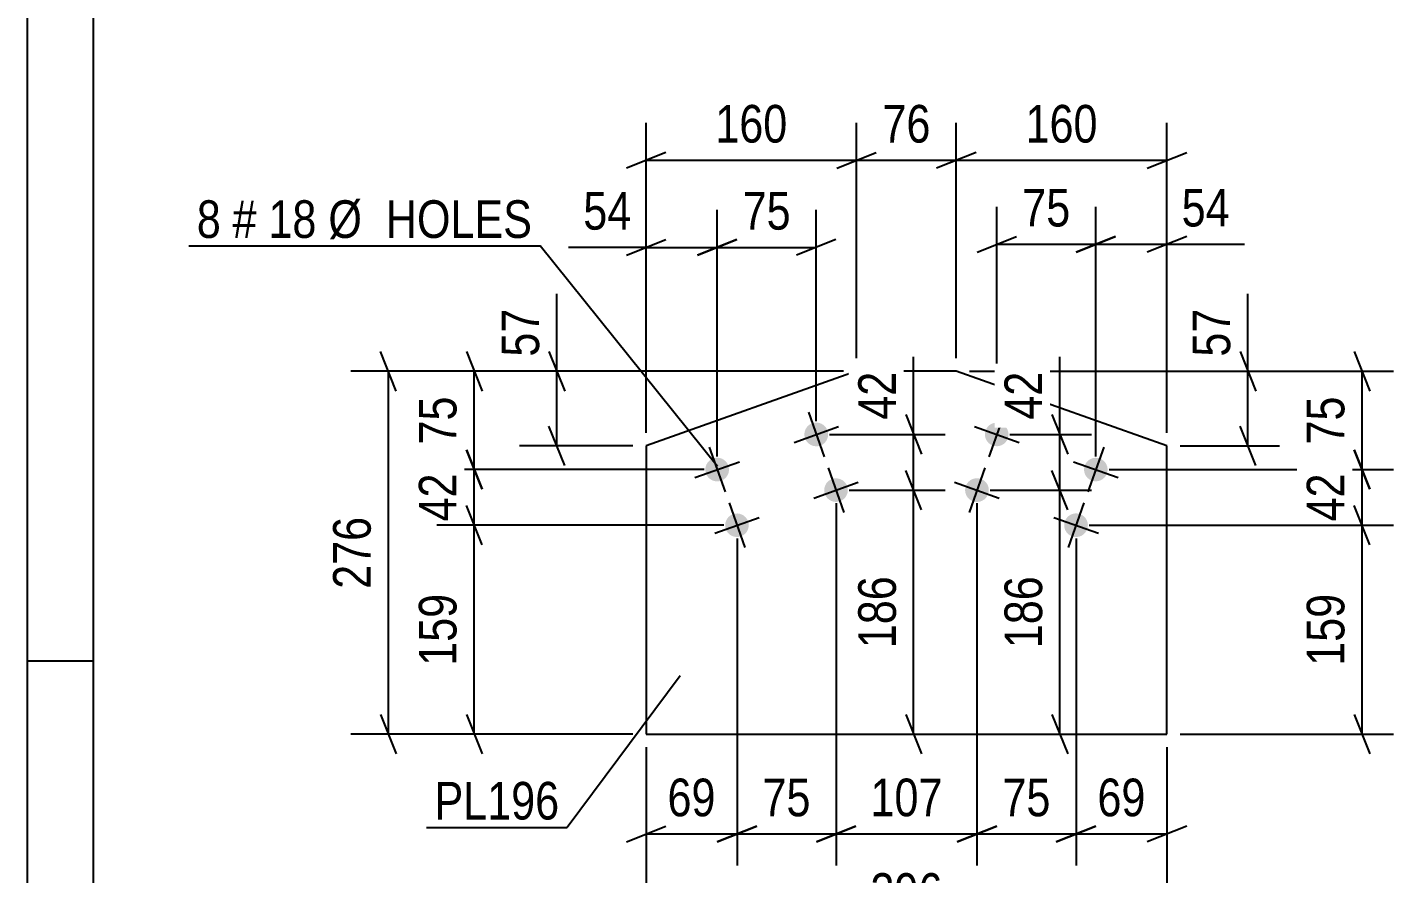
# Model space of a CAD drawing. Header units: millimetres. Extents: x 0 to 420, y 0 to 297.
# Drawn here: x 0 to 104, y 132.8 to 197.3 of the extents above; entities that cross this region are included whole.
import ezdxf

# ---------------------------------------------------------------- set-up
doc = ezdxf.new("R2010")
doc.units = ezdxf.units.MM
doc.styles.add('Arial Narrow', font='ARIALN.TTF', dxfattribs={"height": 0.2})

# ---------------------------------------------------------------- blocks, each defined once
blk = doc.blocks.new('Unknown-317913767-1115')
at = {"color": 5, "linetype": 'Continuous'}
for p, q in [((0, 297), (0, 0)), ((5, 292), (5, 5)), ((5, 149), (0, 149))]:
    blk.add_line(p, q, dxfattribs=at)
blk = doc.blocks.new('Bolt-317913767-2264 - 2230')
at = {"linetype": 'Continuous'}
for points in [[(60.89, 166.57, -1), (59.19, 165.96, -1)], [(53.35, 163.89, -1), (51.65, 163.29, -1)], [(62.39, 162.33, -1), (60.7, 161.72, -1)], [(54.85, 159.65, -1), (53.16, 159.05, -1)]]:
    blk.add_hatch(color=1, dxfattribs=at).paths.add_polyline_path(points)
at = {"color": 1, "linetype": 'Continuous'}
for p, q in [((59.44, 167.96), (60.64, 164.57)), ((58.35, 165.66), (61.74, 166.87)), ((51.9, 165.29), (53.1, 161.89)), ((50.81, 162.99), (54.2, 164.19)), ((60.94, 163.72), (62.15, 160.33)), ((59.85, 161.42), (63.24, 162.63)), ((53.4, 161.05), (54.61, 157.65)), ((52.31, 158.75), (55.7, 159.95))]:
    blk.add_line(p, q, dxfattribs=at)
blk = doc.blocks.new('Bolt-317913767-2269 - 2230')
at = {"linetype": 'Continuous'}
for points in [[(74.62, 165.96, -1), (72.93, 166.57, -1)], [(82.16, 163.29, -1), (80.47, 163.89, -1)], [(73.12, 161.72, -1), (71.42, 162.33, -1)], [(80.66, 159.05, -1), (78.96, 159.65, -1)]]:
    blk.add_hatch(color=1, dxfattribs=at).paths.add_polyline_path(points)
at = {"color": 1, "linetype": 'Continuous'}
for p, q in [((74.38, 167.96), (73.17, 164.57)), ((72.08, 166.87), (75.47, 165.66)), ((81.92, 165.29), (80.71, 161.89)), ((72.87, 163.72), (71.67, 160.33)), ((79.62, 164.19), (83.01, 162.99)), ((70.57, 162.63), (73.97, 161.42)), ((80.41, 161.05), (79.21, 157.65)), ((78.11, 159.95), (81.51, 158.75))]:
    blk.add_line(p, q, dxfattribs=at)
blk = doc.blocks.new('Part-317913767-2284 - 2230')
at = {"color": 2, "linetype": 'Continuous'}
for p, q in [((63.11, 171.07), (47.09, 165.39)), ((70.7, 171.07), (63.11, 171.07)), ((86.73, 165.39), (70.7, 171.07)), ((47.09, 165.39), (47.09, 143.44)), ((86.73, 143.44), (86.73, 165.39)), ((47.09, 143.44), (86.73, 143.44))]:
    blk.add_line(p, q, dxfattribs=at)
blk = doc.blocks.new('StraightDimension-317913767-2297 - 2230')
at = {"color": 7, "linetype": 'Continuous'}
for p, q in [((33.41, 172.57), (34.61, 169.57)), ((62.11, 171.07), (31.16, 171.07)), ((34.01, 163.59), (34.01, 171.07)), ((34.61, 162.09), (33.41, 165.09)), ((51.5, 163.59), (31.16, 163.59))]:
    blk.add_line(p, q, dxfattribs=at)
at = {"color": 0}
blk.add_wipeout([(33.26, 169.76), (29.06, 169.76), (29.06, 164.9), (33.26, 164.9)], dxfattribs=at)
at = {"color": 3, "style": 'Arial Narrow'}
blk.add_text('75', height=2.863, rotation=90.0002, dxfattribs=at).set_placement((32.66, 165.5))
blk = doc.blocks.new('StraightDimension-317913767-2359 - 2230')
at = {"color": 7, "linetype": 'Continuous'}
for p, q in [((47.09, 142.44), (47.09, 126.24)), ((86.73, 142.44), (86.73, 126.24)), ((48.59, 129.24), (45.59, 128.04)), ((85.23, 128.04), (88.23, 129.24)), ((47.09, 128.64), (86.73, 128.64))]:
    blk.add_line(p, q, dxfattribs=at)
at = {"color": 0}
blk.add_wipeout([(70.25, 129.39), (70.25, 133.59), (63.57, 133.59), (63.57, 129.39)], dxfattribs=at)
at = {"color": 3, "style": 'Arial Narrow'}
blk.add_text('396', height=2.863, dxfattribs=at).set_placement((64.17, 129.99))
blk = doc.blocks.new('StraightDimension-317913767-2286 - 2230')
at = {"color": 7, "linetype": 'Continuous'}
for p, q in [((28.08, 169.57), (26.88, 172.57)), ((62.11, 171.07), (24.63, 171.07)), ((27.48, 143.44), (27.48, 171.07)), ((26.88, 144.94), (28.08, 141.94)), ((46.09, 143.44), (24.63, 143.44))]:
    blk.add_line(p, q, dxfattribs=at)
at = {"color": 0}
blk.add_wipeout([(26.73, 160.6), (22.53, 160.6), (22.53, 153.91), (26.73, 153.91)], dxfattribs=at)
at = {"color": 3, "style": 'Arial Narrow'}
blk.add_text('276', height=2.863, rotation=90.0002, dxfattribs=at).set_placement((26.13, 154.51))
blk = doc.blocks.new('StraightDimension-317913767-2305 - 2230')
at = {"color": 7, "linetype": 'Continuous'}
for p, q in [((33.41, 165.09), (34.61, 162.09)), ((51.5, 163.59), (31.16, 163.59)), ((34.01, 159.35), (34.01, 163.59)), ((34.61, 157.85), (33.41, 160.85)), ((53.01, 159.35), (31.16, 159.35))]:
    blk.add_line(p, q, dxfattribs=at)
at = {"color": 0}
blk.add_wipeout([(33.26, 163.9), (29.06, 163.9), (29.06, 159.04), (33.26, 159.04)], dxfattribs=at)
at = {"color": 3, "style": 'Arial Narrow'}
blk.add_text('42', height=2.863, rotation=90.0002, dxfattribs=at).set_placement((32.66, 159.64))
blk = doc.blocks.new('StraightDimension-317913767-2313 - 2230')
at = {"color": 7, "linetype": 'Continuous'}
for p, q in [((34.61, 157.85), (33.41, 160.85)), ((53.01, 159.35), (31.16, 159.35)), ((34.01, 143.44), (34.01, 159.35)), ((33.41, 144.94), (34.61, 141.94)), ((46.09, 143.44), (31.16, 143.44))]:
    blk.add_line(p, q, dxfattribs=at)
at = {"color": 0}
blk.add_wipeout([(33.26, 154.74), (29.06, 154.74), (29.06, 148.05), (33.26, 148.05)], dxfattribs=at)
at = {"color": 3, "style": 'Arial Narrow'}
blk.add_text('159', height=2.863, rotation=90.0002, dxfattribs=at).set_placement((32.66, 148.65))
blk = doc.blocks.new('StraightDimension-317913767-2384 - 2230')
at = {"color": 7, "linetype": 'Continuous'}
for p, q in [((70.7, 172.07), (70.7, 189.99)), ((86.73, 166.39), (86.73, 189.99)), ((72.2, 187.74), (69.2, 186.54)), ((85.23, 186.54), (88.23, 187.74)), ((70.7, 187.14), (86.73, 187.14))]:
    blk.add_line(p, q, dxfattribs=at)
at = {"color": 0}
blk.add_wipeout([(82.06, 187.89), (82.06, 192.09), (75.37, 192.09), (75.37, 187.89)], dxfattribs=at)
at = {"color": 3, "style": 'Arial Narrow'}
blk.add_text('160', height=2.863, dxfattribs=at).set_placement((75.97, 188.49))
blk = doc.blocks.new('StraightDimension-317913767-2320 - 2230')
at = {"color": 7, "linetype": 'Continuous'}
for p, q in [((47.09, 166.39), (47.09, 183.36)), ((52.5, 164.59), (52.5, 183.36)), ((45.59, 179.91), (48.59, 181.11)), ((54, 181.11), (51, 179.91)), ((47.09, 180.51), (41.18, 180.51)), ((47.09, 180.51), (41.18, 180.51)), ((47.09, 180.51), (52.5, 180.51))]:
    blk.add_line(p, q, dxfattribs=at)
at = {"color": 0}
blk.add_wipeout([(46.57, 181.26), (46.57, 185.46), (41.71, 185.46), (41.71, 181.26)], dxfattribs=at)
at = {"color": 3, "style": 'Arial Narrow'}
blk.add_text('54', height=2.863, dxfattribs=at).set_placement((42.31, 181.86))
blk = doc.blocks.new('StraightDimension-317913767-2330 - 2230')
at = {"color": 7, "linetype": 'Continuous'}
for p, q in [((52.5, 164.59), (52.5, 183.36)), ((60.04, 167.27), (60.04, 183.36)), ((51, 179.91), (54, 181.11)), ((61.54, 181.11), (58.54, 179.91)), ((52.5, 180.51), (60.04, 180.51))]:
    blk.add_line(p, q, dxfattribs=at)
at = {"color": 0}
blk.add_wipeout([(58.7, 181.26), (58.7, 185.46), (53.84, 185.46), (53.84, 181.26)], dxfattribs=at)
at = {"color": 3, "style": 'Arial Narrow'}
blk.add_text('75', height=2.863, dxfattribs=at).set_placement((54.44, 181.86))
blk = doc.blocks.new('StraightDimension-317913767-2469 - 2230')
at = {"color": 7, "linetype": 'Continuous'}
for p, q in [((79.81, 158.35), (79.81, 133.44)), ((86.73, 142.44), (86.73, 133.44)), ((78.31, 135.24), (81.31, 136.44)), ((88.23, 136.44), (85.23, 135.24)), ((79.81, 135.84), (86.73, 135.84))]:
    blk.add_line(p, q, dxfattribs=at)
at = {"color": 0}
blk.add_wipeout([(85.7, 136.59), (85.7, 140.79), (80.84, 140.79), (80.84, 136.59)], dxfattribs=at)
at = {"color": 3, "style": 'Arial Narrow'}
blk.add_text('69', height=2.863, dxfattribs=at).set_placement((81.44, 137.19))
blk = doc.blocks.new('StraightDimension-317913767-2405 - 2230')
at = {"color": 7, "linetype": 'Continuous'}
for p, q in [((73.78, 167.27), (73.78, 183.6)), ((81.32, 164.59), (81.32, 183.6)), ((72.28, 180.15), (75.28, 181.35)), ((82.82, 181.35), (79.82, 180.15)), ((73.78, 180.75), (81.32, 180.75))]:
    blk.add_line(p, q, dxfattribs=at)
at = {"color": 0}
blk.add_wipeout([(79.97, 181.5), (79.97, 185.7), (75.12, 185.7), (75.12, 181.5)], dxfattribs=at)
at = {"color": 3, "style": 'Arial Narrow'}
blk.add_text('75', height=2.863, dxfattribs=at).set_placement((75.72, 182.1))
blk = doc.blocks.new('StraightDimension-317913767-2341 - 2230')
at = {"color": 7, "linetype": 'Continuous'}
for p, q in [((92.89, 171.07), (92.89, 176.98)), ((92.89, 171.07), (92.89, 176.98)), ((92.29, 172.57), (93.49, 169.57)), ((71.7, 171.07), (95.29, 171.07)), ((92.89, 165.39), (92.89, 171.07)), ((93.49, 163.89), (92.29, 166.89)), ((87.73, 165.39), (95.29, 165.39))]:
    blk.add_line(p, q, dxfattribs=at)
at = {"color": 0}
blk.add_wipeout([(92.14, 176.45), (87.94, 176.45), (87.94, 171.59), (92.14, 171.59)], dxfattribs=at)
at = {"color": 3, "style": 'Arial Narrow'}
blk.add_text('57', height=2.863, rotation=90.0002, dxfattribs=at).set_placement((91.54, 172.19))
blk = doc.blocks.new('StraightDimension-317913767-2350 - 2230')
at = {"color": 7, "linetype": 'Continuous'}
for p, q in [((40.3, 171.07), (40.3, 176.98)), ((40.3, 171.07), (40.3, 176.98)), ((39.7, 172.57), (40.9, 169.57)), ((62.11, 171.07), (37.45, 171.07)), ((40.3, 165.39), (40.3, 171.07)), ((40.9, 163.89), (39.7, 166.89)), ((46.09, 165.39), (37.45, 165.39))]:
    blk.add_line(p, q, dxfattribs=at)
at = {"color": 0}
blk.add_wipeout([(39.55, 176.45), (35.35, 176.45), (35.35, 171.59), (39.55, 171.59)], dxfattribs=at)
at = {"color": 3, "style": 'Arial Narrow'}
blk.add_text('57', height=2.863, rotation=90.0002, dxfattribs=at).set_placement((38.95, 172.19))
blk = doc.blocks.new('StraightDimension-317913767-2364 - 2230')
at = {"color": 7, "linetype": 'Continuous'}
for p, q in [((47.09, 166.39), (47.09, 189.99)), ((63.11, 172.07), (63.11, 189.99)), ((48.59, 187.74), (45.59, 186.54)), ((61.61, 186.54), (64.61, 187.74)), ((47.09, 187.14), (63.11, 187.14))]:
    blk.add_line(p, q, dxfattribs=at)
at = {"color": 0}
blk.add_wipeout([(58.44, 187.89), (58.44, 192.09), (51.76, 192.09), (51.76, 187.89)], dxfattribs=at)
at = {"color": 3, "style": 'Arial Narrow'}
blk.add_text('160', height=2.863, dxfattribs=at).set_placement((52.36, 188.49))
blk = doc.blocks.new('StraightDimension-317913767-2374 - 2230')
at = {"color": 7, "linetype": 'Continuous'}
for p, q in [((63.11, 172.07), (63.11, 189.99)), ((70.7, 172.07), (70.7, 189.99)), ((61.61, 186.54), (64.61, 187.74)), ((72.2, 187.74), (69.2, 186.54)), ((63.11, 187.14), (70.7, 187.14))]:
    blk.add_line(p, q, dxfattribs=at)
at = {"color": 0}
blk.add_wipeout([(69.34, 187.89), (69.34, 192.09), (64.48, 192.09), (64.48, 187.89)], dxfattribs=at)
at = {"color": 3, "style": 'Arial Narrow'}
blk.add_text('76', height=2.863, dxfattribs=at).set_placement((65.08, 188.49))
blk = doc.blocks.new('StraightDimension-317913767-2395 - 2230')
at = {"color": 7, "linetype": 'Continuous'}
for p, q in [((81.32, 164.59), (81.32, 183.6)), ((86.73, 166.39), (86.73, 183.6)), ((79.82, 180.15), (82.82, 181.35)), ((88.23, 181.35), (85.23, 180.15)), ((81.32, 180.75), (86.73, 180.75)), ((86.73, 180.75), (92.63, 180.75)), ((86.73, 180.75), (92.63, 180.75))]:
    blk.add_line(p, q, dxfattribs=at)
at = {"color": 0}
blk.add_wipeout([(92.11, 181.5), (92.11, 185.7), (87.25, 185.7), (87.25, 181.5)], dxfattribs=at)
at = {"color": 3, "style": 'Arial Narrow'}
blk.add_text('54', height=2.863, dxfattribs=at).set_placement((87.85, 182.1))
blk = doc.blocks.new('StraightDimension-317913767-2416 - 2230')
at = {"color": 7, "linetype": 'Continuous'}
for p, q in [((100.98, 172.57), (102.18, 169.57)), ((71.7, 171.07), (103.98, 171.07)), ((101.58, 163.59), (101.58, 171.07)), ((102.18, 162.09), (100.98, 165.09)), ((82.32, 163.59), (103.98, 163.59))]:
    blk.add_line(p, q, dxfattribs=at)
at = {"color": 0}
blk.add_wipeout([(100.83, 169.76), (96.63, 169.76), (96.63, 164.9), (100.83, 164.9)], dxfattribs=at)
at = {"color": 3, "style": 'Arial Narrow'}
blk.add_text('75', height=2.863, rotation=90.0002, dxfattribs=at).set_placement((100.23, 165.5))
blk = doc.blocks.new('StraightDimension-317913767-2424 - 2230')
at = {"color": 7, "linetype": 'Continuous'}
for p, q in [((100.98, 165.09), (102.18, 162.09)), ((82.32, 163.59), (103.98, 163.59)), ((101.58, 159.35), (101.58, 163.59)), ((102.18, 157.85), (100.98, 160.85)), ((80.81, 159.35), (103.98, 159.35))]:
    blk.add_line(p, q, dxfattribs=at)
at = {"color": 0}
blk.add_wipeout([(100.83, 163.9), (96.63, 163.9), (96.63, 159.04), (100.83, 159.04)], dxfattribs=at)
at = {"color": 3, "style": 'Arial Narrow'}
blk.add_text('42', height=2.863, rotation=90.0002, dxfattribs=at).set_placement((100.23, 159.64))
blk = doc.blocks.new('StraightDimension-317913767-2432 - 2230')
at = {"color": 7, "linetype": 'Continuous'}
for p, q in [((102.18, 157.85), (100.98, 160.85)), ((80.81, 159.35), (103.98, 159.35)), ((101.58, 143.44), (101.58, 159.35)), ((100.98, 144.94), (102.18, 141.94)), ((87.73, 143.44), (103.98, 143.44))]:
    blk.add_line(p, q, dxfattribs=at)
at = {"color": 0}
blk.add_wipeout([(100.83, 154.74), (96.63, 154.74), (96.63, 148.05), (100.83, 148.05)], dxfattribs=at)
at = {"color": 3, "style": 'Arial Narrow'}
blk.add_text('159', height=2.863, rotation=90.0002, dxfattribs=at).set_placement((100.23, 148.65))
blk = doc.blocks.new('StraightDimension-317913767-2439 - 2230')
at = {"color": 7, "linetype": 'Continuous'}
for p, q in [((54.01, 158.35), (54.01, 133.44)), ((47.09, 142.44), (47.09, 133.44)), ((45.59, 135.24), (48.59, 136.44)), ((55.51, 136.44), (52.51, 135.24)), ((47.09, 135.84), (54.01, 135.84))]:
    blk.add_line(p, q, dxfattribs=at)
at = {"color": 0}
blk.add_wipeout([(52.98, 136.59), (52.98, 140.79), (48.12, 140.79), (48.12, 136.59)], dxfattribs=at)
at = {"color": 3, "style": 'Arial Narrow'}
blk.add_text('69', height=2.863, dxfattribs=at).set_placement((48.72, 137.19))
blk = doc.blocks.new('StraightDimension-317913767-2445 - 2230')
at = {"color": 7, "linetype": 'Continuous'}
for p, q in [((61.55, 161.02), (61.55, 133.44)), ((54.01, 158.35), (54.01, 133.44)), ((52.51, 135.24), (55.51, 136.44)), ((63.05, 136.44), (60.05, 135.24)), ((54.01, 135.84), (61.55, 135.84))]:
    blk.add_line(p, q, dxfattribs=at)
at = {"color": 0}
blk.add_wipeout([(60.2, 136.59), (60.2, 140.79), (55.35, 140.79), (55.35, 136.59)], dxfattribs=at)
at = {"color": 3, "style": 'Arial Narrow'}
blk.add_text('75', height=2.863, dxfattribs=at).set_placement((55.95, 137.19))
blk = doc.blocks.new('StraightDimension-317913767-2453 - 2230')
at = {"color": 7, "linetype": 'Continuous'}
for p, q in [((61.55, 161.02), (61.55, 133.44)), ((72.27, 161.02), (72.27, 133.44)), ((60.05, 135.24), (63.05, 136.44)), ((73.77, 136.44), (70.77, 135.24)), ((61.55, 135.84), (72.27, 135.84))]:
    blk.add_line(p, q, dxfattribs=at)
at = {"color": 0}
blk.add_wipeout([(70.25, 136.59), (70.25, 140.79), (63.57, 140.79), (63.57, 136.59)], dxfattribs=at)
at = {"color": 3, "style": 'Arial Narrow'}
blk.add_text('107', height=2.863, dxfattribs=at).set_placement((64.17, 137.19))
blk = doc.blocks.new('StraightDimension-317913767-2461 - 2230')
at = {"color": 7, "linetype": 'Continuous'}
for p, q in [((72.27, 161.02), (72.27, 133.44)), ((79.81, 158.35), (79.81, 133.44)), ((70.77, 135.24), (73.77, 136.44)), ((81.31, 136.44), (78.31, 135.24)), ((72.27, 135.84), (79.81, 135.84))]:
    blk.add_line(p, q, dxfattribs=at)
at = {"color": 0}
blk.add_wipeout([(78.47, 136.59), (78.47, 140.79), (73.61, 140.79), (73.61, 136.59)], dxfattribs=at)
at = {"color": 3, "style": 'Arial Narrow'}
blk.add_text('75', height=2.863, dxfattribs=at).set_placement((74.21, 137.19))
blk = doc.blocks.new('StraightDimension-317913767-2476 - 2230')
at = {"color": 7, "linetype": 'Continuous'}
for p, q in [((68.05, 160.52), (66.85, 163.52)), ((62.55, 162.02), (69.85, 162.02)), ((67.45, 143.44), (67.45, 162.02)), ((66.85, 144.94), (68.05, 141.94)), ((62.55, 143.44), (69.85, 143.44))]:
    blk.add_line(p, q, dxfattribs=at)
at = {"color": 0}
blk.add_wipeout([(66.7, 156.08), (62.5, 156.08), (62.5, 149.39), (66.7, 149.39)], dxfattribs=at)
at = {"color": 3, "style": 'Arial Narrow'}
blk.add_text('186', height=2.863, rotation=90.0002, dxfattribs=at).set_placement((66.1, 149.99))
blk = doc.blocks.new('StraightDimension-317913767-2489 - 2230')
at = {"color": 7, "linetype": 'Continuous'}
for p, q in [((67.45, 166.27), (67.45, 172.17)), ((67.45, 166.27), (67.45, 172.17)), ((66.85, 167.77), (68.05, 164.77)), ((61.04, 166.27), (69.85, 166.27)), ((67.45, 162.02), (67.45, 166.27)), ((68.05, 160.52), (66.85, 163.52)), ((62.55, 162.02), (69.85, 162.02))]:
    blk.add_line(p, q, dxfattribs=at)
at = {"color": 0}
blk.add_wipeout([(66.7, 171.65), (62.5, 171.65), (62.5, 166.79), (66.7, 166.79)], dxfattribs=at)
at = {"color": 3, "style": 'Arial Narrow'}
blk.add_text('42', height=2.863, rotation=90.0002, dxfattribs=at).set_placement((66.1, 167.39))
blk = doc.blocks.new('StraightDimension-317913767-2500 - 2230')
at = {"color": 7, "linetype": 'Continuous'}
for p, q in [((79.18, 160.52), (77.98, 163.52)), ((73.27, 162.02), (80.98, 162.02)), ((78.58, 143.44), (78.58, 162.02)), ((77.98, 144.94), (79.18, 141.94)), ((73.27, 143.44), (80.98, 143.44))]:
    blk.add_line(p, q, dxfattribs=at)
at = {"color": 0}
blk.add_wipeout([(77.83, 156.08), (73.63, 156.08), (73.63, 149.39), (77.83, 149.39)], dxfattribs=at)
at = {"color": 3, "style": 'Arial Narrow'}
blk.add_text('186', height=2.863, rotation=90.0002, dxfattribs=at).set_placement((77.23, 149.99))
blk = doc.blocks.new('StraightDimension-317913767-2513 - 2230')
at = {"color": 7, "linetype": 'Continuous'}
for p, q in [((78.58, 166.27), (78.58, 172.17)), ((78.58, 166.27), (78.58, 172.17)), ((77.98, 167.77), (79.18, 164.77)), ((74.78, 166.27), (80.98, 166.27)), ((78.58, 162.02), (78.58, 166.27)), ((79.18, 160.52), (77.98, 163.52)), ((73.27, 162.02), (80.98, 162.02))]:
    blk.add_line(p, q, dxfattribs=at)
at = {"color": 0}
blk.add_wipeout([(77.83, 171.65), (73.63, 171.65), (73.63, 166.79), (77.83, 166.79)], dxfattribs=at)
at = {"color": 3, "style": 'Arial Narrow'}
blk.add_text('42', height=2.863, rotation=90.0002, dxfattribs=at).set_placement((77.23, 167.39))
blk = doc.blocks.new('Mark-317913767-2280 - 2230')
at = {"color": 30, "linetype": 'Continuous'}
for p in [(49.69, 147.89), (30.39, 136.34)]:
    blk.add_line(p, (41.09, 136.34), dxfattribs=at)
at = {"color": 0}
blk.add_wipeout([(40.49, 136.94), (40.49, 139.94), (30.99, 139.94), (30.99, 136.94)], dxfattribs=at)
blk.add_wipeout([(40.49, 136.94), (40.49, 139.94), (30.99, 139.94), (30.99, 136.94)], dxfattribs=at)
at = {"color": 3, "style": 'Arial Narrow'}
blk.add_text('PL196', height=2.863, dxfattribs=at).set_placement((30.99, 136.94))
blk = doc.blocks.new('MarkSet-317913767-2551 - 2230')
at = {"color": 7, "linetype": 'Continuous'}
for p in [(12.3, 180.63), (52.53, 163.83)]:
    blk.add_line(p, (39.04, 180.63), dxfattribs=at)
at = {"color": 0}
for points in [[(14.72, 181.23), (14.72, 184.23), (12.9, 184.23), (12.9, 181.23)], [(17.45, 181.23), (17.45, 184.23), (15.62, 184.23), (15.62, 181.23)], [(22.01, 181.23), (22.01, 184.23), (18.35, 184.23), (18.35, 181.23)], [(38.44, 181.23), (38.44, 184.23), (22.91, 184.23), (22.91, 181.23)]]:
    blk.add_wipeout(points, dxfattribs=at)
for points in [[(14.72, 181.23), (14.72, 184.23), (12.9, 184.23), (12.9, 181.23)], [(17.45, 181.23), (17.45, 184.23), (15.62, 184.23), (15.62, 181.23)], [(22.01, 181.23), (22.01, 184.23), (18.35, 184.23), (18.35, 181.23)], [(38.44, 181.23), (38.44, 184.23), (22.91, 184.23), (22.91, 181.23)]]:
    blk.add_wipeout(points, dxfattribs=at)
at = {"color": 3, "style": 'Arial Narrow'}
for s, height, p in [('8', 2.86, (12.9, 181.23)), ('#', 2.86, (15.62, 181.23)), ('18', 2.863, (18.35, 181.23)), ('Ø  HOLES', 2.863, (22.91, 181.23))]:
    blk.add_text(s, height=height, dxfattribs=at).set_placement(p)

msp = doc.modelspace()

# ---------------------------------------------------------------- block references
for name in ['Unknown-317913767-1115', 'Part-317913767-2284 - 2230', 'Bolt-317913767-2264 - 2230', 'Bolt-317913767-2269 - 2230']:
    msp.add_blockref(name, (0, 0))

# ---------------------------------------------------------------- next in the draw order: block references
for name in ['StraightDimension-317913767-2384 - 2230', 'StraightDimension-317913767-2297 - 2230', 'StraightDimension-317913767-2359 - 2230']:
    msp.add_blockref(name, (0, 0))

# ---------------------------------------------------------------- next in the draw order: block references
for name in ['StraightDimension-317913767-2405 - 2230', 'StraightDimension-317913767-2286 - 2230', 'StraightDimension-317913767-2469 - 2230']:
    msp.add_blockref(name, (0, 0))

# ---------------------------------------------------------------- next in the draw order: block references
for name in ['StraightDimension-317913767-2341 - 2230', 'StraightDimension-317913767-2305 - 2230']:
    msp.add_blockref(name, (0, 0))

# ---------------------------------------------------------------- next in the draw order: block references
for name in ['StraightDimension-317913767-2320 - 2230', 'StraightDimension-317913767-2395 - 2230', 'StraightDimension-317913767-2313 - 2230']:
    msp.add_blockref(name, (0, 0))

# ---------------------------------------------------------------- next in the draw order: block references
for name in ['StraightDimension-317913767-2330 - 2230', 'StraightDimension-317913767-2439 - 2230']:
    msp.add_blockref(name, (0, 0))

# ---------------------------------------------------------------- next in the draw order: block references
for name in ['StraightDimension-317913767-2350 - 2230', 'StraightDimension-317913767-2445 - 2230', 'Mark-317913767-2280 - 2230']:
    msp.add_blockref(name, (0, 0))

# ---------------------------------------------------------------- next in the draw order: block references
for name in ['StraightDimension-317913767-2364 - 2230', 'StraightDimension-317913767-2453 - 2230']:
    msp.add_blockref(name, (0, 0))

# ---------------------------------------------------------------- next in the draw order: block references
for name in ['StraightDimension-317913767-2374 - 2230', 'MarkSet-317913767-2551 - 2230', 'StraightDimension-317913767-2476 - 2230']:
    msp.add_blockref(name, (0, 0))

# ---------------------------------------------------------------- next in the draw order: block references
for name in ['StraightDimension-317913767-2489 - 2230', 'StraightDimension-317913767-2416 - 2230']:
    msp.add_blockref(name, (0, 0))

# ---------------------------------------------------------------- next in the draw order: block references
msp.add_blockref('StraightDimension-317913767-2424 - 2230', (0, 0))

# ---------------------------------------------------------------- next in the draw order: block references
msp.add_blockref('StraightDimension-317913767-2432 - 2230', (0, 0))

# ---------------------------------------------------------------- next in the draw order: block references
msp.add_blockref('StraightDimension-317913767-2461 - 2230', (0, 0))

# ---------------------------------------------------------------- next in the draw order: block references
msp.add_blockref('StraightDimension-317913767-2500 - 2230', (0, 0))

# ---------------------------------------------------------------- next in the draw order: block references
msp.add_blockref('StraightDimension-317913767-2513 - 2230', (0, 0))

doc.saveas('drawing.dxf')
